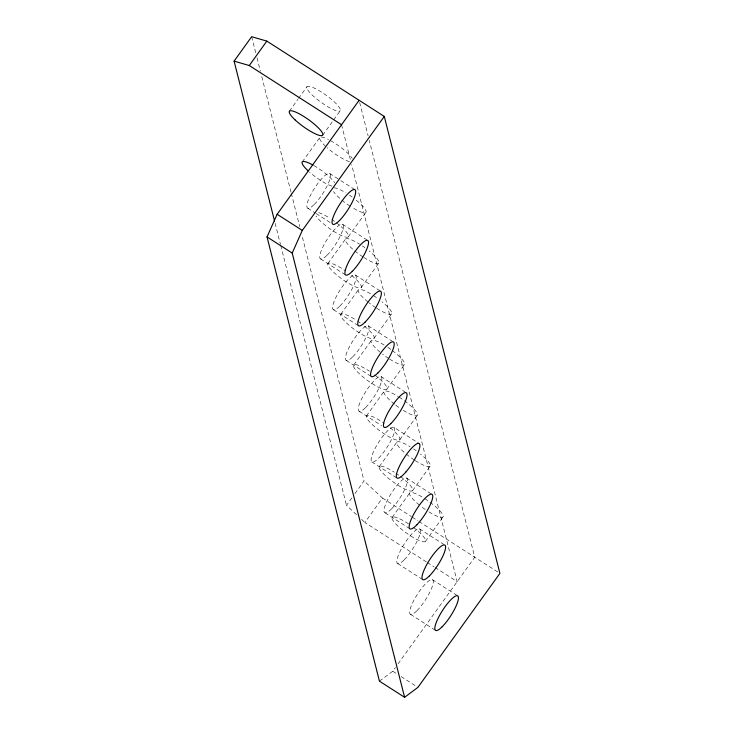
<?xml version="1.0" encoding="UTF-8"?>
<svg xmlns="http://www.w3.org/2000/svg" width="734" height="734" viewBox="0 0 734 734"><rect width="100%" height="100%" fill="white"/><g stroke="black" fill="none" stroke-linecap="round" stroke-linejoin="round"><path stroke-width="0.55" stroke-dasharray="3.67 2.75" d="M289.407 111.164L297.857 99.411M298.509 98.503L306.968 86.74M302.252 161.939L319.813 137.515M322.648 135.239L333.062 120.761M333.713 119.862L340.218 110.806A20.524 4.349 35.7 0 0 317.703 89.86A20.524 4.349 35.7 0 0 312.868 95.659A20.524 4.349 35.7 0 0 340.218 110.806M327.942 263.478L345.512 239.055M348.338 236.779L365.908 212.355M340.787 314.253L358.357 289.82M361.192 287.554L378.753 263.121A20.524 4.349 35.7 0 0 369.129 250.973M353.779 364.881L371.349 340.457M374.037 338.319L391.598 313.895A20.524 4.349 35.7 0 0 381.983 301.738M366.367 415.985L383.928 391.552A20.524 4.349 35.7 0 1 398.213 396.516M386.745 389.231L404.306 364.807M356.531 514.699L346.503 505.377L352.357 497.23M354.962 493.615L364.073 480.944L301.968 235.504M379.313 466.585L396.883 442.162M399.856 439.675L417.417 415.251M426.408 561.932L364.89 522.48L382.46 498.047L364.073 480.944M392.176 517.332L409.746 492.909M412.591 490.615L430.161 466.182A20.524 4.349 35.7 0 0 420.426 453.979M425.426 541.408L442.987 516.975M379.441 681.161L392.763 671.225L395.415 667.527M398.076 663.839L474.742 557.225L369.239 140.313M329.594 173.444L339.842 180.013M340.778 180.61L354.761 189.583M342.439 224.209L366.67 239.752M307.803 208.19L315.253 212.97M316.189 213.566L332.034 223.732M355.284 274.984L380.451 291.123M320.648 258.955L344.879 274.498M368.129 325.758L392.369 341.292M333.493 309.73L357.724 325.272M380.983 376.524L405.214 392.066M346.338 360.504L370.578 376.037M394.02 427.399A20.524 4.899 -57.3 0 1 380.918 455.64A20.524 4.899 -57.3 0 1 373.845 450.97A20.524 4.899 -57.3 0 1 394.02 427.399L419.187 443.538M359.183 411.269L381.561 425.619M406.425 477.99L431.592 494.129M371.835 461.934L396.076 477.476M382.46 498.047L411.297 516.543M412.251 517.158L418.022 520.856M418.986 521.47L499.909 573.364M419.49 528.829L443.731 544.371M385.13 512.892L409.361 528.425M427.372 562.547L434.097 566.859M435.06 567.474L457.172 581.658L351.678 164.737M432.363 579.612L457.539 595.751M397.755 563.593L421.995 579.135M410.572 614.358L434.812 629.891M392.763 671.225L397.424 674.207M401.149 676.601L417.93 687.363M361.55 519.369L364.89 522.48M359.678 102.512L368.119 135.863M341.549 124.716L350.549 160.296M251.661 36.7L255.872 53.362M257.001 57.803L260.368 71.125M261.781 76.685L291.003 192.189M291.288 193.299L299.72 226.613M275.122 223.274L280.461 244.376M280.746 245.486L346.503 505.377M404.351 400.7A20.524 4.349 35.7 0 1 417.518 414.903A20.524 4.349 35.7 0 1 403.14 410.288M398.736 407.361A20.524 4.349 35.7 0 1 395.296 404.801M394.47 404.159A20.524 4.349 35.7 0 1 383.928 391.552M399.085 397.066A20.524 4.349 35.7 0 1 402.608 399.443M390.121 427.72A20.524 4.349 35.7 0 1 394.479 439.363A20.524 4.349 35.7 0 1 367.211 418.912A20.524 4.349 35.7 0 1 384.166 423.261M430.023 502.23A20.524 4.349 35.7 0 1 443.217 516.442A20.524 4.349 35.7 0 1 428.849 511.837M425.325 509.524A20.524 4.349 35.7 0 1 421.004 506.359M419.371 505.056A20.524 4.349 35.7 0 1 409.627 493.101A20.524 4.349 35.7 0 1 423.023 497.505M424.766 498.597A20.524 4.349 35.7 0 1 429.161 501.597M413.315 527.296A20.524 4.349 35.7 0 1 421.417 541.353A20.524 4.349 35.7 0 1 393.222 520.938A20.524 4.349 35.7 0 1 409.847 524.792M392.222 350.467A20.524 4.349 35.7 0 1 404.627 364.33A20.524 4.349 35.7 0 1 389.552 359.054M388.671 358.486A20.524 4.349 35.7 0 1 382.588 354.146M380.148 352.182A20.524 4.349 35.7 0 1 371.12 340.714A20.524 4.349 35.7 0 1 384.359 345.118M387.855 347.356A20.524 4.349 35.7 0 1 391.369 349.834M349.439 161.645A20.524 4.349 35.7 0 1 327.125 147.708M325.712 146.424A20.524 4.349 35.7 0 1 328.538 139.57M330.548 140.634A20.524 4.349 35.7 0 1 352.228 158.296M331.869 186.069A20.524 4.349 35.7 0 1 309.555 172.132M313.813 165.526A20.524 4.349 35.7 0 1 334.667 182.72M378.753 263.121A20.524 4.349 35.7 0 1 363.743 257.432M362.862 256.863A20.524 4.349 35.7 0 1 345.356 240.33A20.524 4.349 35.7 0 1 359.66 244.193M362.284 245.899A20.524 4.349 35.7 0 1 364.926 247.743M374.652 374.9A20.524 4.349 35.7 0 1 383.341 389.176A20.524 4.349 35.7 0 1 355.228 369.358A20.524 4.349 35.7 0 1 369.413 371.202M391.598 313.895A20.524 4.349 35.7 0 1 376.588 308.207M375.707 307.638A20.524 4.349 35.7 0 1 368.789 302.628M367.982 301.977A20.524 4.349 35.7 0 1 358.238 290.013A20.524 4.349 35.7 0 1 371.633 294.426M373.377 295.508A20.524 4.349 35.7 0 1 377.771 298.518M364.413 326.171A20.524 4.349 35.7 0 1 369.431 338.062A20.524 4.349 35.7 0 1 342.2 318.345A20.524 4.349 35.7 0 1 355.807 319.941M357.568 321.097A20.524 4.349 35.7 0 1 360.201 322.942M356.284 200.198A20.524 4.349 35.7 0 1 365.972 212.264A20.524 4.349 35.7 0 1 351.76 207.217M350.017 206.098A20.524 4.349 35.7 0 1 333.493 191.565M333.952 187.831A20.524 4.349 35.7 0 1 345.934 192.886M349.439 195.125A20.524 4.349 35.7 0 1 352.081 196.969M336.227 222.677A20.524 4.349 35.7 0 1 344.145 236.66A20.524 4.349 35.7 0 1 315.932 215.998M318.721 212.649A20.524 4.349 35.7 0 1 330.117 218.402M331.878 219.558A20.524 4.349 35.7 0 1 334.511 221.402M430.161 466.182A20.524 4.349 35.7 0 1 415.233 460.585M414.361 460.016A20.524 4.349 35.7 0 1 396.8 443.63A20.524 4.349 35.7 0 1 410.067 446.676M413.572 448.914A20.524 4.349 35.7 0 1 416.206 450.749M400.36 476.449A20.524 4.349 35.7 0 1 409.205 490.771A20.524 4.349 35.7 0 1 381.194 471.237A20.524 4.349 35.7 0 1 394.241 472.182M396.002 473.338A20.524 4.349 35.7 0 1 398.645 475.182M351.568 275.397A20.524 4.349 35.7 0 1 355.944 287.058A20.524 4.349 35.7 0 1 328.676 266.607A20.524 4.349 35.7 0 1 345.604 270.929M365.615 407.535A20.524 4.899 -57.3 0 0 381.79 377.615A20.524 4.899 -57.3 0 0 362.835 396.543A20.524 4.899 -57.3 0 0 365.615 407.535M327.08 255.221A20.524 4.899 -57.3 0 0 343.255 225.301A20.524 4.899 -57.3 0 0 324.3 244.229A20.524 4.899 -57.3 0 0 327.08 255.221M314.235 204.456A20.524 4.899 -57.3 0 0 330.41 174.527A20.524 4.899 -57.3 0 0 311.445 193.464A20.524 4.899 -57.3 0 0 314.235 204.456M417.004 610.624A20.524 4.899 -57.3 0 0 433.179 580.695A20.524 4.899 -57.3 0 0 414.224 599.632A20.524 4.899 -57.3 0 0 417.004 610.624M352.77 356.77A20.524 4.899 -57.3 0 0 368.945 326.841A20.524 4.899 -57.3 0 0 349.99 345.769A20.524 4.899 -57.3 0 0 352.77 356.77M339.925 305.995A20.524 4.899 -57.3 0 0 356.1 276.067A20.524 4.899 -57.3 0 0 337.145 295.004A20.524 4.899 -57.3 0 0 339.925 305.995M404.232 559.776A20.524 4.899 -57.3 0 0 420.325 529.884A20.524 4.899 -57.3 0 0 401.314 548.968A20.524 4.899 -57.3 0 0 404.232 559.776M391.883 508.497A20.524 4.899 -57.3 0 0 407.388 478.852A20.524 4.899 -57.3 0 0 388.066 498.964A20.524 4.899 -57.3 0 0 391.883 508.497"/><path stroke-width="1.1" d="M274.562 221.053L234.091 61.124L251.661 36.7L266.837 41.113L384.286 116.431L499.909 573.364L417.93 687.363L404.608 697.3L379.441 681.161L267.029 236.917L277.14 214.282L359.119 100.292M404.608 697.3L292.205 253.056L302.307 230.421L384.286 116.431M234.091 61.124L249.266 65.537L266.837 41.113M249.266 65.537L341.549 124.716M277.14 214.282L302.307 230.421M267.029 236.917L292.205 253.056M308.142 170.857A20.524 4.349 35.7 0 1 312.978 165.058M390.782 423.674A20.524 4.899 -57.3 0 0 406.957 393.754A20.524 4.899 -57.3 0 0 388.002 412.682A20.524 4.899 -57.3 0 0 390.782 423.674M352.247 271.36A20.524 4.899 -57.3 0 0 368.422 241.44A20.524 4.899 -57.3 0 0 349.467 260.368A20.524 4.899 -57.3 0 0 352.247 271.36M339.402 220.595A20.524 4.899 -57.3 0 0 355.577 190.666A20.524 4.899 -57.3 0 0 336.612 209.603A20.524 4.899 -57.3 0 0 339.402 220.595M442.171 626.763A20.524 4.899 -57.3 0 0 458.346 596.834A20.524 4.899 -57.3 0 0 439.391 615.771A20.524 4.899 -57.3 0 0 442.171 626.763M377.937 372.909A20.524 4.899 -57.3 0 0 394.112 342.98A20.524 4.899 -57.3 0 0 375.157 361.908A20.524 4.899 -57.3 0 0 377.937 372.909M295.297 120.082A20.524 4.349 35.7 0 0 322.648 135.239A20.524 4.349 35.7 0 0 300.133 114.293A20.524 4.349 35.7 0 0 295.297 120.082M365.092 322.134A20.524 4.899 -57.3 0 0 381.267 292.205A20.524 4.899 -57.3 0 0 362.312 311.143A20.524 4.899 -57.3 0 0 365.092 322.134M406.086 471.779A20.524 4.899 -57.3 0 0 419.187 443.538A20.524 4.899 -57.3 0 0 399.012 467.108A20.524 4.899 -57.3 0 0 406.086 471.779M429.399 575.915A20.524 4.899 -57.3 0 0 445.492 546.023A20.524 4.899 -57.3 0 0 426.491 565.107A20.524 4.899 -57.3 0 0 429.399 575.915M417.05 524.636A20.524 4.899 -57.3 0 0 432.555 494.991A20.524 4.899 -57.3 0 0 413.233 515.103A20.524 4.899 -57.3 0 0 417.05 524.636"/></g></svg>
